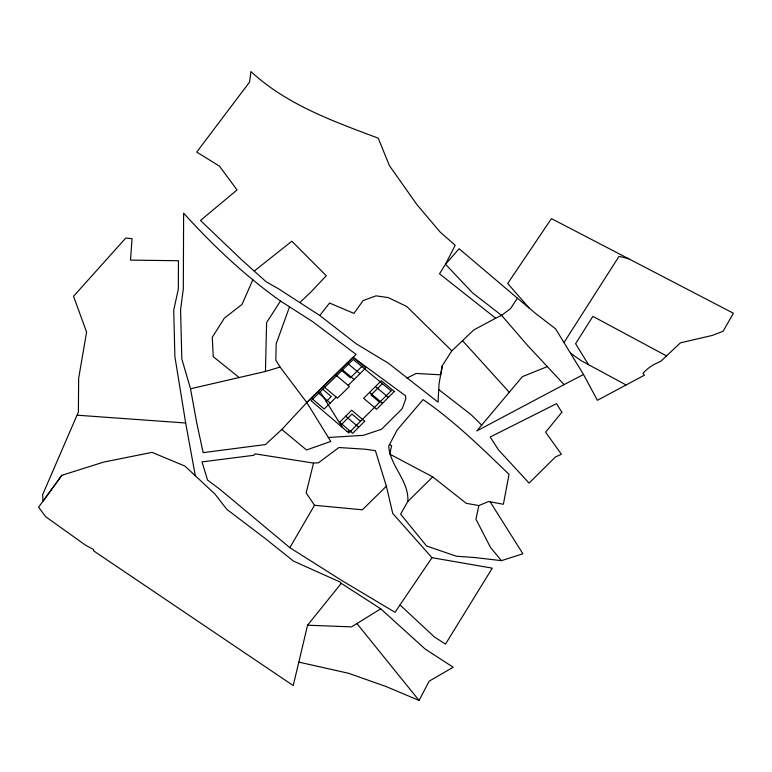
<?xml version="1.0" encoding="UTF-8"?>
<svg xmlns="http://www.w3.org/2000/svg" width="772" height="772" viewBox="0 0 772 772"><rect width="100%" height="100%" fill="white"/><g stroke="black" fill="none" stroke-linecap="round" stroke-linejoin="round"><path stroke-width="1.16" d="M190.52 388.77L265.452 371.448L266.601 322.561L280.497 301.041C244.859 275.643 212.947 245.564 183.63 213.13L183.311 289.017L180.58 309.717L181.835 358.98L190.52 388.77L196.831 423.394L203.152 452.624L265.462 444.556L281.819 429.483L306.812 402.55L356.066 354.387L312.737 321.702L280.497 301.041M495.682 318.209L473.767 329.982L451.832 350.835L442.308 365.648L439.046 383.809L438.062 402.193L388.509 363.294L356.249 343.82L319.753 315.487L278.702 288.902L266.157 281.78L241.704 259.875L200.488 220.454L237.062 189.941L219.47 166.173L196.744 152.065L249.559 82.083L250.929 71.545C286.557 104.664 333.485 121.349 378.251 138.178L389.416 165.623L416.899 204.599L440.223 232.14L455.181 245.274L445.512 264.236L439.519 273.799L495.682 318.209L501.578 315.362L510.582 308.568L517.423 298.185L459.128 248.758L445.512 264.236L472.589 292.906L501.578 315.362L527.537 345.402L564.11 384.61L583.507 374.488L597.393 400.311L644.466 375.163L642.951 373.407L643.645 372.615A54.6 47.111 24.5 0 1 653.691 364.645L660.871 361.219L680.393 342.865L712.112 335.473L723.084 331.275L733.4 313.239L551.459 218.611L507.706 283.469L529.071 307.98M442.308 365.648L440.658 374.816L416.079 373.455L407.008 378.087M501.414 560.655L475.098 557.577L456.32 556.216L426.549 545.978L400.591 514.162L407.848 501.404C409.121 480.589 389.87 465.96 388.741 445.965L397.262 429.84L423.085 399.587C454.37 421.126 481.699 448.05 509.047 474.317L503.383 504.261L488.579 501.53L478.852 505.554L475.948 519.18L490.471 547.367L501.414 560.655L522.895 553.785L490.181 501.829M298.832 662.125L307.555 625.204L341.253 583.352L339.844 581.905L293.572 561.138L264.757 538.152L226.823 509.356L215.089 494.196L184.942 466.085L152.065 452.373L103.689 462.081L61.828 475.311L38.6 507.214L45.722 516.757L85.702 545.283L93.721 549.587L93.605 550.851L293.206 685.565L298.832 662.125L348.5 673.271L386.289 686.607L419.061 700.455L429.203 681.136L453.183 667.249L425.092 648.982L380.75 608.818L341.253 583.352M313.548 463.094L306.175 492.893L314.503 505.274L362.358 509.809L386.367 486.196L375.395 450.636L365.252 449.227L338.918 447.519L318.547 462.746L313.548 463.094L255.136 453.849L253.689 455.306L202.013 461.907L207.543 480.049L219.914 489.323L289.828 547.676L342.382 580.872L395.032 612.283L431.982 557.683L492.275 568.144L445.492 644.128L434.404 636.958L400.002 604.939M61.828 475.311L43 501.211L42.663 494.63L78.397 412.016L78.647 378.299L86.589 332.066L73.543 296.284L125.74 238.075L132.06 238.673L130.497 260.116L178.448 260.733L178.342 289.037L173.719 310.209L174.877 356.567L185.676 423.008L195.326 475.774M289.375 307.266L276.173 343.849L275.836 360.128L280.082 367.057L306.812 402.55L330.773 441.43L306.542 449.979L281.819 429.483M252.907 279.638L242.003 304.419L224.362 318.132L212.271 337.287L213.246 356.664L239.397 377.72M289.828 547.676L314.503 505.274M563.985 342.556L619.028 256.352L628.871 258.745M319.753 315.487L329.567 303.029L353.923 313.403L363.101 300.607L375.983 295.84L388.268 297.606L406.786 306.523L451.832 350.835M564.11 384.61L476.778 430.959L522.393 376.649L547.039 366.71M478.852 505.554L466.249 503.325L432.716 476.874L407.848 501.404M340.906 425.034L351.935 414.024L360.659 421.415M382.401 383.636L370.994 395.013L379.708 402.299M336.216 397.117L324.182 408.977L311.396 398.062M348.143 385.353L365.851 367.897L353.084 357.311L306.812 402.55M326.238 401.527L331.313 396.538L322.754 389.281M361.798 366.536L350.382 377.769L341.832 370.618M299.912 302.489L311.463 291.478L326.267 275.739L291.845 241.211L254.306 271.02M380.75 608.818L351.559 626.874L307.555 625.204M265.452 371.448L280.082 367.057M347.149 431.538L351.241 430.873M328.341 437.492L363.371 435.331L381.619 429.213L402.144 408.764L405.831 398.738L405.561 395.785L353.084 357.311M77.383 415.211L185.676 423.008M432.716 476.874L389.686 454.09L391.636 445.724L389.513 444.489M666.709 355.998L592.896 316.366L575.584 343.675L588.544 364.731M626.102 384.977L581.335 360.775L570.479 353.19M438.737 389.57L471.007 414.603L481.689 425.131M347.207 363.062L359.974 373.687M375.433 386.56L388.441 397.377M341.301 368.833L354.068 379.506M369.537 392.437L382.545 403.302M335.376 374.632L349.427 386.425L337.499 398.198L323.439 386.299M517.423 298.185L535.257 313.181L555.637 328.911L583.507 374.488M317.427 392.166L330.213 403.032M345.692 416.195L358.71 427.263M462.515 340.674L509.356 392.33M431.982 557.683L392.755 513.467L386.367 486.196M356.896 623.515L419.061 700.455M320.177 391.809L342.45 427.514M561.871 412.248L545.611 432.195L561.398 454.245L555.377 457.024L529.09 483.098L498.567 449.989L490.201 437.01L556.535 403.659L561.871 412.248M364.702 421.232L352.679 433.314L339.661 422.197L351.685 410.212L364.702 421.232M394.309 391.481L376.62 409.257L363.612 398.333L381.31 380.702L394.309 391.481M391.105 390.854L348.809 432.947L311.087 400.707L353.248 359.453L391.105 390.854"/></g></svg>
